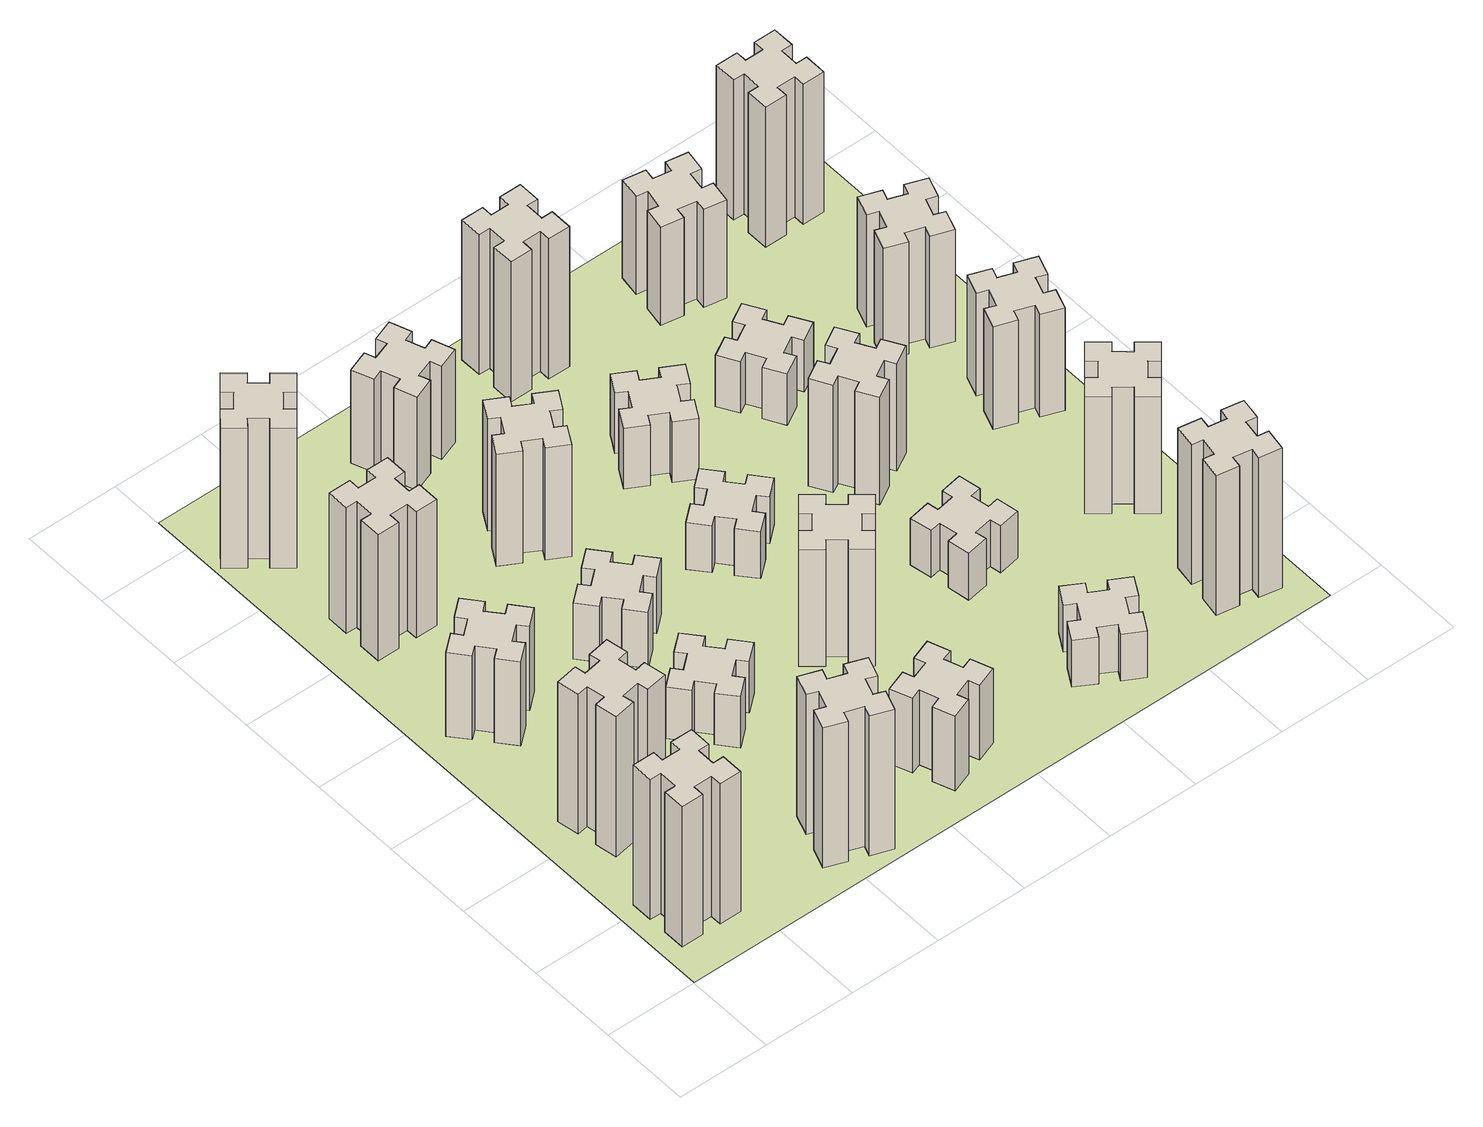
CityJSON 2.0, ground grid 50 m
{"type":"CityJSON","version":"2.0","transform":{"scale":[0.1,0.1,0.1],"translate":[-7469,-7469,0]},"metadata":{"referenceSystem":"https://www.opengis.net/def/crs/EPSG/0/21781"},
"CityObjects":{
"building1":{"type":"Building","attributes":{"class":"1000","function":"1000","usage":"1000","yearOfConstruction":2016,"roofType":"1000","measuredHeight":90,"storeysAboveGround":30,"storeysBelowGround":0},"geometry":[{"type":"Solid","lod":"1","boundaries":[[[[0,1,2,3,4,5,6,7,8,9,10,11,12,13,14,15,16,17,18,19]],[[17,16,20,21]],[[16,15,22,20]],[[15,14,23,22]],[[14,13,24,23]],[[13,12,25,24]],[[12,11,26,25]],[[11,10,27,26]],[[10,9,28,27]],[[9,8,29,28]],[[8,7,30,29]],[[7,6,31,30]],[[6,5,32,31]],[[5,4,33,32]],[[4,3,34,33]],[[3,2,35,34]],[[2,1,36,35]],[[1,0,37,36]],[[0,19,38,37]],[[19,18,39,38]],[[18,17,21,39]],[[24,25,26,27,28,29,30,31,32,33,34,35,36,37,38,39,21,20,22,23]]]]}]},
"building2":{"type":"Building","attributes":{"class":"1000","function":"1000","usage":"1000","yearOfConstruction":2016,"roofType":"1000","measuredHeight":90,"storeysAboveGround":30,"storeysBelowGround":0},"geometry":[{"type":"Solid","lod":"1","boundaries":[[[[40,41,42,43,44,45,46,47,48,49,50,51,52,53,54,55,56,57,58,59]],[[57,56,60,61]],[[56,55,62,60]],[[55,54,63,62]],[[54,53,64,63]],[[53,52,65,64]],[[52,51,66,65]],[[51,50,67,66]],[[50,49,68,67]],[[49,48,69,68]],[[48,47,70,69]],[[47,46,71,70]],[[46,45,72,71]],[[45,44,73,72]],[[44,43,74,73]],[[43,42,75,74]],[[42,41,76,75]],[[41,40,77,76]],[[40,59,78,77]],[[59,58,79,78]],[[58,57,61,79]],[[64,65,66,67,68,69,70,71,72,73,74,75,76,77,78,79,61,60,62,63]]]]}]},
"building3":{"type":"Building","attributes":{"class":"1000","function":"1000","usage":"1000","yearOfConstruction":2016,"roofType":"1000","measuredHeight":54,"storeysAboveGround":30,"storeysBelowGround":0},"geometry":[{"type":"Solid","lod":"1","boundaries":[[[[80,81,82,83,84,85,86,87,88,89,90,91,92,93,94,95,96,97,98,99]],[[97,96,100,101]],[[96,95,102,100]],[[95,94,103,102]],[[94,93,104,103]],[[93,92,105,104]],[[92,91,106,105]],[[91,90,107,106]],[[90,89,108,107]],[[89,88,109,108]],[[88,87,110,109]],[[87,86,111,110]],[[86,85,112,111]],[[85,84,113,112]],[[84,83,114,113]],[[83,82,115,114]],[[82,81,116,115]],[[81,80,117,116]],[[80,99,118,117]],[[99,98,119,118]],[[98,97,101,119]],[[104,105,106,107,108,109,110,111,112,113,114,115,116,117,118,119,101,100,102,103]]]]}]},
"building4":{"type":"Building","attributes":{"class":"1000","function":"1000","usage":"1000","yearOfConstruction":2016,"roofType":"1000","measuredHeight":81,"storeysAboveGround":30,"storeysBelowGround":0},"geometry":[{"type":"Solid","lod":"1","boundaries":[[[[120,121,122,123,124,125,126,127,128,129,130,131,132,133,134,135,136,137,138,139]],[[137,136,140,141]],[[136,135,142,140]],[[135,134,143,142]],[[134,133,144,143]],[[133,132,145,144]],[[132,131,146,145]],[[131,130,147,146]],[[130,129,148,147]],[[129,128,149,148]],[[128,127,150,149]],[[127,126,151,150]],[[126,125,152,151]],[[125,124,153,152]],[[124,123,154,153]],[[123,122,155,154]],[[122,121,156,155]],[[121,120,157,156]],[[120,139,158,157]],[[139,138,159,158]],[[138,137,141,159]],[[144,145,146,147,148,149,150,151,152,153,154,155,156,157,158,159,141,140,142,143]]]]}]},
"building5":{"type":"Building","attributes":{"class":"1000","function":"1000","usage":"1000","yearOfConstruction":2016,"roofType":"1000","measuredHeight":90,"storeysAboveGround":30,"storeysBelowGround":0},"geometry":[{"type":"Solid","lod":"1","boundaries":[[[[160,161,162,163,164,165,166,167,168,169,170,171,172,173,174,175,176,177,178,179]],[[177,176,180,181]],[[176,175,182,180]],[[175,174,183,182]],[[174,173,184,183]],[[173,172,185,184]],[[172,171,186,185]],[[171,170,187,186]],[[170,169,188,187]],[[169,168,189,188]],[[168,167,190,189]],[[167,166,191,190]],[[166,165,192,191]],[[165,164,193,192]],[[164,163,194,193]],[[163,162,195,194]],[[162,161,196,195]],[[161,160,197,196]],[[160,179,198,197]],[[179,178,199,198]],[[178,177,181,199]],[[184,185,186,187,188,189,190,191,192,193,194,195,196,197,198,199,181,180,182,183]]]]}]},
"building6":{"type":"Building","attributes":{"class":"1000","function":"1000","usage":"1000","yearOfConstruction":2016,"roofType":"1000","measuredHeight":90,"storeysAboveGround":30,"storeysBelowGround":0},"geometry":[{"type":"Solid","lod":"1","boundaries":[[[[200,201,202,203,204,205,206,207,208,209,210,211,212,213,214,215,216,217,218,219]],[[217,216,220,221]],[[216,215,222,220]],[[215,214,223,222]],[[214,213,224,223]],[[213,212,225,224]],[[212,211,226,225]],[[211,210,227,226]],[[210,209,228,227]],[[209,208,229,228]],[[208,207,230,229]],[[207,206,231,230]],[[206,205,232,231]],[[205,204,233,232]],[[204,203,234,233]],[[203,202,235,234]],[[202,201,236,235]],[[201,200,237,236]],[[200,219,238,237]],[[219,218,239,238]],[[218,217,221,239]],[[224,225,226,227,228,229,230,231,232,233,234,235,236,237,238,239,221,220,222,223]]]]}]},
"building7":{"type":"Building","attributes":{"class":"1000","function":"1000","usage":"1000","yearOfConstruction":2016,"roofType":"1000","measuredHeight":33,"storeysAboveGround":30,"storeysBelowGround":0},"geometry":[{"type":"Solid","lod":"1","boundaries":[[[[240,241,242,243,244,245,246,247,248,249,250,251,252,253,254,255,256,257,258,259]],[[257,256,260,261]],[[256,255,262,260]],[[255,254,263,262]],[[254,253,264,263]],[[253,252,265,264]],[[252,251,266,265]],[[251,250,267,266]],[[250,249,268,267]],[[249,248,269,268]],[[248,247,270,269]],[[247,246,271,270]],[[246,245,272,271]],[[245,244,273,272]],[[244,243,274,273]],[[243,242,275,274]],[[242,241,276,275]],[[241,240,277,276]],[[240,259,278,277]],[[259,258,279,278]],[[258,257,261,279]],[[264,265,266,267,268,269,270,271,272,273,274,275,276,277,278,279,261,260,262,263]]]]}]},
"building8":{"type":"Building","attributes":{"class":"1000","function":"1000","usage":"1000","yearOfConstruction":2016,"roofType":"1000","measuredHeight":36,"storeysAboveGround":30,"storeysBelowGround":0},"geometry":[{"type":"Solid","lod":"1","boundaries":[[[[280,281,282,283,284,285,286,287,288,289,290,291,292,293,294,295,296,297,298,299]],[[297,296,300,301]],[[296,295,302,300]],[[295,294,303,302]],[[294,293,304,303]],[[293,292,305,304]],[[292,291,306,305]],[[291,290,307,306]],[[290,289,308,307]],[[289,288,309,308]],[[288,287,310,309]],[[287,286,311,310]],[[286,285,312,311]],[[285,284,313,312]],[[284,283,314,313]],[[283,282,315,314]],[[282,281,316,315]],[[281,280,317,316]],[[280,299,318,317]],[[299,298,319,318]],[[298,297,301,319]],[[304,305,306,307,308,309,310,311,312,313,314,315,316,317,318,319,301,300,302,303]]]]}]},
"building9":{"type":"Building","attributes":{"class":"1000","function":"1000","usage":"1000","yearOfConstruction":2016,"roofType":"1000","measuredHeight":48,"storeysAboveGround":30,"storeysBelowGround":0},"geometry":[{"type":"Solid","lod":"1","boundaries":[[[[320,321,322,323,324,325,326,327,328,329,330,331,332,333,334,335,336,337,338,339]],[[337,336,340,341]],[[336,335,342,340]],[[335,334,343,342]],[[334,333,344,343]],[[333,332,345,344]],[[332,331,346,345]],[[331,330,347,346]],[[330,329,348,347]],[[329,328,349,348]],[[328,327,350,349]],[[327,326,351,350]],[[326,325,352,351]],[[325,324,353,352]],[[324,323,354,353]],[[323,322,355,354]],[[322,321,356,355]],[[321,320,357,356]],[[320,339,358,357]],[[339,338,359,358]],[[338,337,341,359]],[[344,345,346,347,348,349,350,351,352,353,354,355,356,357,358,359,341,340,342,343]]]]}]},
"building10":{"type":"Building","attributes":{"class":"1000","function":"1000","usage":"1000","yearOfConstruction":2016,"roofType":"1000","measuredHeight":72,"storeysAboveGround":30,"storeysBelowGround":0},"geometry":[{"type":"Solid","lod":"1","boundaries":[[[[360,361,362,363,364,365,366,367,368,369,370,371,372,373,374,375,376,377,378,379]],[[377,376,380,381]],[[376,375,382,380]],[[375,374,383,382]],[[374,373,384,383]],[[373,372,385,384]],[[372,371,386,385]],[[371,370,387,386]],[[370,369,388,387]],[[369,368,389,388]],[[368,367,390,389]],[[367,366,391,390]],[[366,365,392,391]],[[365,364,393,392]],[[364,363,394,393]],[[363,362,395,394]],[[362,361,396,395]],[[361,360,397,396]],[[360,379,398,397]],[[379,378,399,398]],[[378,377,381,399]],[[384,385,386,387,388,389,390,391,392,393,394,395,396,397,398,399,381,380,382,383]]]]}]},
"building11":{"type":"Building","attributes":{"class":"1000","function":"1000","usage":"1000","yearOfConstruction":2016,"roofType":"1000","measuredHeight":60,"storeysAboveGround":30,"storeysBelowGround":0},"geometry":[{"type":"Solid","lod":"1","boundaries":[[[[400,401,402,403,404,405,406,407,408,409,410,411,412,413,414,415,416,417,418,419]],[[417,416,420,421]],[[416,415,422,420]],[[415,414,423,422]],[[414,413,424,423]],[[413,412,425,424]],[[412,411,426,425]],[[411,410,427,426]],[[410,409,428,427]],[[409,408,429,428]],[[408,407,430,429]],[[407,406,431,430]],[[406,405,432,431]],[[405,404,433,432]],[[404,403,434,433]],[[403,402,435,434]],[[402,401,436,435]],[[401,400,437,436]],[[400,419,438,437]],[[419,418,439,438]],[[418,417,421,439]],[[424,425,426,427,428,429,430,431,432,433,434,435,436,437,438,439,421,420,422,423]]]]}]},
"building12":{"type":"Building","attributes":{"class":"1000","function":"1000","usage":"1000","yearOfConstruction":2016,"roofType":"1000","measuredHeight":75,"storeysAboveGround":30,"storeysBelowGround":0},"geometry":[{"type":"Solid","lod":"1","boundaries":[[[[440,441,442,443,444,445,446,447,448,449,450,451,452,453,454,455,456,457,458,459]],[[457,456,460,461]],[[456,455,462,460]],[[455,454,463,462]],[[454,453,464,463]],[[453,452,465,464]],[[452,451,466,465]],[[451,450,467,466]],[[450,449,468,467]],[[449,448,469,468]],[[448,447,470,469]],[[447,446,471,470]],[[446,445,472,471]],[[445,444,473,472]],[[444,443,474,473]],[[443,442,475,474]],[[442,441,476,475]],[[441,440,477,476]],[[440,459,478,477]],[[459,458,479,478]],[[458,457,461,479]],[[464,465,466,467,468,469,470,471,472,473,474,475,476,477,478,479,461,460,462,463]]]]}]},
"building13":{"type":"Building","attributes":{"class":"1000","function":"1000","usage":"1000","yearOfConstruction":2016,"roofType":"1000","measuredHeight":30,"storeysAboveGround":30,"storeysBelowGround":0},"geometry":[{"type":"Solid","lod":"1","boundaries":[[[[480,481,482,483,484,485,486,487,488,489,490,491,492,493,494,495,496,497,498,499]],[[497,496,500,501]],[[496,495,502,500]],[[495,494,503,502]],[[494,493,504,503]],[[493,492,505,504]],[[492,491,506,505]],[[491,490,507,506]],[[490,489,508,507]],[[489,488,509,508]],[[488,487,510,509]],[[487,486,511,510]],[[486,485,512,511]],[[485,484,513,512]],[[484,483,514,513]],[[483,482,515,514]],[[482,481,516,515]],[[481,480,517,516]],[[480,499,518,517]],[[499,498,519,518]],[[498,497,501,519]],[[504,505,506,507,508,509,510,511,512,513,514,515,516,517,518,519,501,500,502,503]]]]}]},
"building14":{"type":"Building","attributes":{"class":"1000","function":"1000","usage":"1000","yearOfConstruction":2016,"roofType":"1000","measuredHeight":39,"storeysAboveGround":30,"storeysBelowGround":0},"geometry":[{"type":"Solid","lod":"1","boundaries":[[[[520,521,522,523,524,525,526,527,528,529,530,531,532,533,534,535,536,537,538,539]],[[537,536,540,541]],[[536,535,542,540]],[[535,534,543,542]],[[534,533,544,543]],[[533,532,545,544]],[[532,531,546,545]],[[531,530,547,546]],[[530,529,548,547]],[[529,528,549,548]],[[528,527,550,549]],[[527,526,551,550]],[[526,525,552,551]],[[525,524,553,552]],[[524,523,554,553]],[[523,522,555,554]],[[522,521,556,555]],[[521,520,557,556]],[[520,539,558,557]],[[539,538,559,558]],[[538,537,541,559]],[[544,545,546,547,548,549,550,551,552,553,554,555,556,557,558,559,541,540,542,543]]]]}]},
"building15":{"type":"Building","attributes":{"class":"1000","function":"1000","usage":"1000","yearOfConstruction":2016,"roofType":"1000","measuredHeight":30,"storeysAboveGround":30,"storeysBelowGround":0},"geometry":[{"type":"Solid","lod":"1","boundaries":[[[[560,561,562,563,564,565,566,567,568,569,570,571,572,573,574,575,576,577,578,579]],[[577,576,580,581]],[[576,575,582,580]],[[575,574,583,582]],[[574,573,584,583]],[[573,572,585,584]],[[572,571,586,585]],[[571,570,587,586]],[[570,569,588,587]],[[569,568,589,588]],[[568,567,590,589]],[[567,566,591,590]],[[566,565,592,591]],[[565,564,593,592]],[[564,563,594,593]],[[563,562,595,594]],[[562,561,596,595]],[[561,560,597,596]],[[560,579,598,597]],[[579,578,599,598]],[[578,577,581,599]],[[584,585,586,587,588,589,590,591,592,593,594,595,596,597,598,599,581,580,582,583]]]]}]},
"building16":{"type":"Building","attributes":{"class":"1000","function":"1000","usage":"1000","yearOfConstruction":2016,"roofType":"1000","measuredHeight":90,"storeysAboveGround":30,"storeysBelowGround":0},"geometry":[{"type":"Solid","lod":"1","boundaries":[[[[600,601,602,603,604,605,606,607,608,609,610,611,612,613,614,615,616,617,618,619]],[[617,616,620,621]],[[616,615,622,620]],[[615,614,623,622]],[[614,613,624,623]],[[613,612,625,624]],[[612,611,626,625]],[[611,610,627,626]],[[610,609,628,627]],[[609,608,629,628]],[[608,607,630,629]],[[607,606,631,630]],[[606,605,632,631]],[[605,604,633,632]],[[604,603,634,633]],[[603,602,635,634]],[[602,601,636,635]],[[601,600,637,636]],[[600,619,638,637]],[[619,618,639,638]],[[618,617,621,639]],[[624,625,626,627,628,629,630,631,632,633,634,635,636,637,638,639,621,620,622,623]]]]}]},
"building17":{"type":"Building","attributes":{"class":"1000","function":"1000","usage":"1000","yearOfConstruction":2016,"roofType":"1000","measuredHeight":30,"storeysAboveGround":30,"storeysBelowGround":0},"geometry":[{"type":"Solid","lod":"1","boundaries":[[[[640,641,642,643,644,645,646,647,648,649,650,651,652,653,654,655,656,657,658,659]],[[657,656,660,661]],[[656,655,662,660]],[[655,654,663,662]],[[654,653,664,663]],[[653,652,665,664]],[[652,651,666,665]],[[651,650,667,666]],[[650,649,668,667]],[[649,648,669,668]],[[648,647,670,669]],[[647,646,671,670]],[[646,645,672,671]],[[645,644,673,672]],[[644,643,674,673]],[[643,642,675,674]],[[642,641,676,675]],[[641,640,677,676]],[[640,659,678,677]],[[659,658,679,678]],[[658,657,661,679]],[[664,665,666,667,668,669,670,671,672,673,674,675,676,677,678,679,661,660,662,663]]]]}]},
"building18":{"type":"Building","attributes":{"class":"1000","function":"1000","usage":"1000","yearOfConstruction":2016,"roofType":"1000","measuredHeight":69,"storeysAboveGround":30,"storeysBelowGround":0},"geometry":[{"type":"Solid","lod":"1","boundaries":[[[[680,681,682,683,684,685,686,687,688,689,690,691,692,693,694,695,696,697,698,699]],[[697,696,700,701]],[[696,695,702,700]],[[695,694,703,702]],[[694,693,704,703]],[[693,692,705,704]],[[692,691,706,705]],[[691,690,707,706]],[[690,689,708,707]],[[689,688,709,708]],[[688,687,710,709]],[[687,686,711,710]],[[686,685,712,711]],[[685,684,713,712]],[[684,683,714,713]],[[683,682,715,714]],[[682,681,716,715]],[[681,680,717,716]],[[680,699,718,717]],[[699,698,719,718]],[[698,697,701,719]],[[704,705,706,707,708,709,710,711,712,713,714,715,716,717,718,719,701,700,702,703]]]]}]},
"building19":{"type":"Building","attributes":{"class":"1000","function":"1000","usage":"1000","yearOfConstruction":2016,"roofType":"1000","measuredHeight":33,"storeysAboveGround":30,"storeysBelowGround":0},"geometry":[{"type":"Solid","lod":"1","boundaries":[[[[720,721,722,723,724,725,726,727,728,729,730,731,732,733,734,735,736,737,738,739]],[[737,736,740,741]],[[736,735,742,740]],[[735,734,743,742]],[[734,733,744,743]],[[733,732,745,744]],[[732,731,746,745]],[[731,730,747,746]],[[730,729,748,747]],[[729,728,749,748]],[[728,727,750,749]],[[727,726,751,750]],[[726,725,752,751]],[[725,724,753,752]],[[724,723,754,753]],[[723,722,755,754]],[[722,721,756,755]],[[721,720,757,756]],[[720,739,758,757]],[[739,738,759,758]],[[738,737,741,759]],[[744,745,746,747,748,749,750,751,752,753,754,755,756,757,758,759,741,740,742,743]]]]}]},
"building20":{"type":"Building","attributes":{"class":"1000","function":"1000","usage":"1000","yearOfConstruction":2016,"roofType":"1000","measuredHeight":90,"storeysAboveGround":30,"storeysBelowGround":0},"geometry":[{"type":"Solid","lod":"1","boundaries":[[[[760,761,762,763,764,765,766,767,768,769,770,771,772,773,774,775,776,777,778,779]],[[777,776,780,781]],[[776,775,782,780]],[[775,774,783,782]],[[774,773,784,783]],[[773,772,785,784]],[[772,771,786,785]],[[771,770,787,786]],[[770,769,788,787]],[[769,768,789,788]],[[768,767,790,789]],[[767,766,791,790]],[[766,765,792,791]],[[765,764,793,792]],[[764,763,794,793]],[[763,762,795,794]],[[762,761,796,795]],[[761,760,797,796]],[[760,779,798,797]],[[779,778,799,798]],[[778,777,781,799]],[[784,785,786,787,788,789,790,791,792,793,794,795,796,797,798,799,781,780,782,783]]]]}]},
"building21":{"type":"Building","attributes":{"class":"1000","function":"1000","usage":"1000","yearOfConstruction":2016,"roofType":"1000","measuredHeight":63,"storeysAboveGround":30,"storeysBelowGround":0},"geometry":[{"type":"Solid","lod":"1","boundaries":[[[[800,801,802,803,804,805,806,807,808,809,810,811,812,813,814,815,816,817,818,819]],[[817,816,820,821]],[[816,815,822,820]],[[815,814,823,822]],[[814,813,824,823]],[[813,812,825,824]],[[812,811,826,825]],[[811,810,827,826]],[[810,809,828,827]],[[809,808,829,828]],[[808,807,830,829]],[[807,806,831,830]],[[806,805,832,831]],[[805,804,833,832]],[[804,803,834,833]],[[803,802,835,834]],[[802,801,836,835]],[[801,800,837,836]],[[800,819,838,837]],[[819,818,839,838]],[[818,817,821,839]],[[824,825,826,827,828,829,830,831,832,833,834,835,836,837,838,839,821,820,822,823]]]]}]},
"building22":{"type":"Building","attributes":{"class":"1000","function":"1000","usage":"1000","yearOfConstruction":2016,"roofType":"1000","measuredHeight":75,"storeysAboveGround":30,"storeysBelowGround":0},"geometry":[{"type":"Solid","lod":"1","boundaries":[[[[840,841,842,843,844,845,846,847,848,849,850,851,852,853,854,855,856,857,858,859]],[[857,856,860,861]],[[856,855,862,860]],[[855,854,863,862]],[[854,853,864,863]],[[853,852,865,864]],[[852,851,866,865]],[[851,850,867,866]],[[850,849,868,867]],[[849,848,869,868]],[[848,847,870,869]],[[847,846,871,870]],[[846,845,872,871]],[[845,844,873,872]],[[844,843,874,873]],[[843,842,875,874]],[[842,841,876,875]],[[841,840,877,876]],[[840,859,878,877]],[[859,858,879,878]],[[858,857,861,879]],[[864,865,866,867,868,869,870,871,872,873,874,875,876,877,878,879,861,860,862,863]]]]}]},
"building23":{"type":"Building","attributes":{"class":"1000","function":"1000","usage":"1000","yearOfConstruction":2016,"roofType":"1000","measuredHeight":66,"storeysAboveGround":30,"storeysBelowGround":0},"geometry":[{"type":"Solid","lod":"1","boundaries":[[[[880,881,882,883,884,885,886,887,888,889,890,891,892,893,894,895,896,897,898,899]],[[897,896,900,901]],[[896,895,902,900]],[[895,894,903,902]],[[894,893,904,903]],[[893,892,905,904]],[[892,891,906,905]],[[891,890,907,906]],[[890,889,908,907]],[[889,888,909,908]],[[888,887,910,909]],[[887,886,911,910]],[[886,885,912,911]],[[885,884,913,912]],[[884,883,914,913]],[[883,882,915,914]],[[882,881,916,915]],[[881,880,917,916]],[[880,899,918,917]],[[899,898,919,918]],[[898,897,901,919]],[[904,905,906,907,908,909,910,911,912,913,914,915,916,917,918,919,901,900,902,903]]]]}]},
"building24":{"type":"Building","attributes":{"class":"1000","function":"1000","usage":"1000","yearOfConstruction":2016,"roofType":"1000","measuredHeight":72,"storeysAboveGround":30,"storeysBelowGround":0},"geometry":[{"type":"Solid","lod":"1","boundaries":[[[[920,921,922,923,924,925,926,927,928,929,930,931,932,933,934,935,936,937,938,939]],[[937,936,940,941]],[[936,935,942,940]],[[935,934,943,942]],[[934,933,944,943]],[[933,932,945,944]],[[932,931,946,945]],[[931,930,947,946]],[[930,929,948,947]],[[929,928,949,948]],[[928,927,950,949]],[[927,926,951,950]],[[926,925,952,951]],[[925,924,953,952]],[[924,923,954,953]],[[923,922,955,954]],[[922,921,956,955]],[[921,920,957,956]],[[920,939,958,957]],[[939,938,959,958]],[[938,937,941,959]],[[944,945,946,947,948,949,950,951,952,953,954,955,956,957,958,959,941,940,942,943]]]]}]},
"building25":{"type":"Building","attributes":{"class":"1000","function":"1000","usage":"1000","yearOfConstruction":2016,"roofType":"1000","measuredHeight":90,"storeysAboveGround":30,"storeysBelowGround":0},"geometry":[{"type":"Solid","lod":"1","boundaries":[[[[960,961,962,963,964,965,966,967,968,969,970,971,972,973,974,975,976,977,978,979]],[[977,976,980,981]],[[976,975,982,980]],[[975,974,983,982]],[[974,973,984,983]],[[973,972,985,984]],[[972,971,986,985]],[[971,970,987,986]],[[970,969,988,987]],[[969,968,989,988]],[[968,967,990,989]],[[967,966,991,990]],[[966,965,992,991]],[[965,964,993,992]],[[964,963,994,993]],[[963,962,995,994]],[[962,961,996,995]],[[961,960,997,996]],[[960,979,998,997]],[[979,978,999,998]],[[978,977,981,999]],[[984,985,986,987,988,989,990,991,992,993,994,995,996,997,998,999,981,980,982,983]]]]}]},
"landuse1":{"type":"LandUse","attributes":{"name":"plot1","function":"1010"},"geometry":[{"type":"MultiSurface","lod":"1","boundaries":[[[1000,1001,1002,1003]]]}]}
},
"vertices":[
[165,425,0],[165,325,0],[105,325,0],[105,205,0],[225,205,0],[225,265,0],[325,265,0],[325,205,0],[445,205,0],[445,325,0],[385,325,0],[385,425,0],[445,425,0],[445,545,0],[325,545,0],[325,485,0],[225,485,0],[225,545,0],[105,545,0],[105,425,0],[225,485,900],[225,545,900],[325,485,900],[325,545,900],[445,545,900],[445,425,900],[385,425,900],[385,325,900],[445,325,900],[445,205,900],[325,205,900],[325,265,900],[225,265,900],[225,205,900],[105,205,900],[105,325,900],[165,325,900],[165,425,900],[105,425,900],[105,545,900],
[492,985,0],[475,1084,0],[534,1094,0],[513,1212,0],[395,1191,0],[405,1132,0],[307,1115,0],[297,1174,0],[178,1153,0],[199,1035,0],[258,1045,0],[276,947,0],[217,937,0],[237,818,0],[356,839,0],[345,898,0],[444,916,0],[454,857,0],[572,877,0],[551,996,0],[444,916,900],[454,857,900],[345,898,900],[356,839,900],[237,818,900],[217,937,900],[276,947,900],[258,1045,900],[199,1035,900],[178,1153,900],[297,1174,900],[307,1115,900],[405,1132,900],[395,1191,900],[513,1212,900],[534,1094,900],[475,1084,900],[492,985,900],[551,996,900],[572,877,900],
[492,1888,0],[427,1964,0],[473,2003,0],[396,2095,0],[304,2018,0],[343,1972,0],[266,1907,0],[228,1953,0],[136,1876,0],[213,1784,0],[259,1823,0],[323,1746,0],[277,1708,0],[354,1616,0],[446,1693,0],[408,1739,0],[484,1803,0],[523,1757,0],[615,1834,0],[538,1926,0],[484,1803,540],[523,1757,540],[408,1739,540],[446,1693,540],[354,1616,540],[277,1708,540],[323,1746,540],[259,1823,540],[213,1784,540],[136,1876,540],[228,1953,540],[266,1907,540],[343,1972,540],[304,2018,540],[396,2095,540],[473,2003,540],[427,1964,540],[492,1888,540],[538,1926,540],[615,1834,540],
[485,2545,0],[485,2645,0],[545,2645,0],[545,2765,0],[425,2765,0],[425,2705,0],[325,2705,0],[325,2765,0],[205,2765,0],[205,2645,0],[265,2645,0],[265,2545,0],[205,2545,0],[205,2425,0],[325,2425,0],[325,2485,0],[425,2485,0],[425,2425,0],[545,2425,0],[545,2545,0],[425,2485,810],[425,2425,810],[325,2485,810],[325,2425,810],[205,2425,810],[205,2545,810],[265,2545,810],[265,2645,810],[205,2645,810],[205,2765,810],[325,2765,810],[325,2705,810],[425,2705,810],[425,2765,810],[545,2765,810],[545,2645,810],[485,2645,810],[485,2545,810],[545,2545,810],[545,2425,810],
[1029,360,0],[995,266,0],[939,287,0],[897,174,0],[1010,133,0],[1031,189,0],[1125,155,0],[1104,99,0],[1217,57,0],[1258,170,0],[1202,191,0],[1236,285,0],[1292,264,0],[1333,377,0],[1220,418,0],[1200,362,0],[1106,396,0],[1127,452,0],[1014,493,0],[973,380,0],[1106,396,900],[1127,452,900],[1200,362,900],[1220,418,900],[1333,377,900],[1292,264,900],[1236,285,900],[1202,191,900],[1258,170,900],[1217,57,900],[1104,99,900],[1125,155,900],[1031,189,900],[1010,133,900],[897,174,900],[939,287,900],[995,266,900],[1029,360,900],[973,380,900],[1014,493,900],
[384,3387,0],[308,3452,0],[346,3498,0],[254,3575,0],[177,3483,0],[223,3444,0],[159,3368,0],[113,3406,0],[36,3314,0],[128,3237,0],[166,3283,0],[243,3219,0],[204,3173,0],[296,3096,0],[373,3188,0],[327,3226,0],[392,3303,0],[438,3264,0],[515,3356,0],[423,3433,0],[392,3303,900],[438,3264,900],[327,3226,900],[373,3188,900],[296,3096,900],[204,3173,900],[243,3219,900],[166,3283,900],[128,3237,900],[36,3314,900],[113,3406,900],[159,3368,900],[223,3444,900],[177,3483,900],[254,3575,900],[346,3498,900],[308,3452,900],[384,3387,900],[423,3433,900],[515,3356,900],
[1083,1332,0],[1006,1267,0],[968,1313,0],[876,1236,0],[953,1144,0],[999,1183,0],[1063,1106,0],[1017,1068,0],[1094,976,0],[1186,1053,0],[1148,1099,0],[1224,1163,0],[1263,1117,0],[1355,1194,0],[1278,1286,0],[1232,1248,0],[1167,1324,0],[1213,1363,0],[1136,1455,0],[1044,1378,0],[1167,1324,330],[1213,1363,330],[1232,1248,330],[1278,1286,330],[1355,1194,330],[1263,1117,330],[1224,1163,330],[1148,1099,330],[1186,1053,330],[1094,976,330],[1017,1068,330],[1063,1106,330],[999,1183,330],[953,1144,330],[876,1236,330],[968,1313,330],[1006,1267,330],[1083,1332,330],[1044,1378,330],[1136,1455,330],
[1083,1972,0],[1006,1907,0],[968,1953,0],[876,1876,0],[953,1784,0],[999,1823,0],[1063,1746,0],[1017,1708,0],[1094,1616,0],[1186,1693,0],[1148,1739,0],[1224,1803,0],[1263,1757,0],[1355,1834,0],[1278,1926,0],[1232,1888,0],[1167,1964,0],[1213,2003,0],[1136,2095,0],[1044,2018,0],[1167,1964,360],[1213,2003,360],[1232,1888,360],[1278,1926,360],[1355,1834,360],[1263,1757,360],[1224,1803,360],[1148,1739,360],[1186,1693,360],[1094,1616,360],[1017,1708,360],[1063,1746,360],[999,1823,360],[953,1784,360],[876,1876,360],[968,1953,360],[1006,1907,360],[1083,1972,360],[1044,2018,360],[1136,2095,360],
[1765,496,0],[1671,462,0],[1650,518,0],[1537,477,0],[1579,364,0],[1635,385,0],[1669,291,0],[1613,270,0],[1654,157,0],[1767,199,0],[1746,255,0],[1840,289,0],[1860,233,0],[1973,274,0],[1932,387,0],[1876,366,0],[1842,460,0],[1898,480,0],[1857,593,0],[1744,552,0],[1842,460,480],[1898,480,480],[1876,366,480],[1932,387,480],[1973,274,480],[1860,233,480],[1840,289,480],[1746,255,480],[1767,199,480],[1654,157,480],[1613,270,480],[1669,291,480],[1635,385,480],[1579,364,480],[1537,477,480],[1650,518,480],[1671,462,480],[1765,496,480],[1744,552,480],[1857,593,480],
[1314,2666,0],[1227,2716,0],[1257,2768,0],[1153,2828,0],[1093,2724,0],[1145,2694,0],[1095,2607,0],[1043,2637,0],[983,2533,0],[1087,2473,0],[1117,2525,0],[1204,2475,0],[1174,2423,0],[1278,2363,0],[1338,2467,0],[1286,2497,0],[1336,2584,0],[1388,2554,0],[1448,2658,0],[1344,2718,0],[1336,2584,720],[1388,2554,720],[1286,2497,720],[1338,2467,720],[1278,2363,720],[1174,2423,720],[1204,2475,720],[1117,2525,720],[1087,2473,720],[983,2533,720],[1043,2637,720],[1095,2607,720],[1145,2694,720],[1093,2724,720],[1153,2828,720],[1257,2768,720],[1227,2716,720],[1314,2666,720],[1344,2718,720],[1448,2658,720],
[1125,3456,0],[1031,3422,0],[1010,3478,0],[897,3437,0],[939,3324,0],[995,3345,0],[1029,3251,0],[973,3230,0],[1014,3117,0],[1127,3159,0],[1106,3215,0],[1200,3249,0],[1220,3193,0],[1333,3234,0],[1292,3347,0],[1236,3326,0],[1202,3420,0],[1258,3440,0],[1217,3553,0],[1104,3512,0],[1202,3420,600],[1258,3440,600],[1236,3326,600],[1292,3347,600],[1333,3234,600],[1220,3193,600],[1200,3249,600],[1106,3215,600],[1127,3159,600],[1014,3117,600],[973,3230,600],[1029,3251,600],[995,3345,600],[939,3324,600],[897,3437,600],[1010,3478,600],[1031,3422,600],[1125,3456,600],[1104,3512,600],[1217,3553,600],
[1803,1324,0],[1739,1248,0],[1693,1286,0],[1616,1194,0],[1708,1117,0],[1746,1163,0],[1823,1099,0],[1784,1053,0],[1876,976,0],[1953,1068,0],[1907,1106,0],[1972,1183,0],[2018,1144,0],[2095,1236,0],[2003,1313,0],[1964,1267,0],[1888,1332,0],[1926,1378,0],[1834,1455,0],[1757,1363,0],[1888,1332,750],[1926,1378,750],[1964,1267,750],[2003,1313,750],[2095,1236,750],[2018,1144,750],[1972,1183,750],[1907,1106,750],[1953,1068,750],[1876,976,750],[1784,1053,750],[1823,1099,750],[1746,1163,750],[1708,1117,750],[1616,1194,750],[1693,1286,750],[1739,1248,750],[1803,1324,750],[1757,1363,750],[1834,1455,750],
[1972,1988,0],[1907,2064,0],[1953,2103,0],[1876,2195,0],[1784,2118,0],[1823,2072,0],[1746,2007,0],[1708,2053,0],[1616,1976,0],[1693,1884,0],[1739,1923,0],[1803,1846,0],[1757,1808,0],[1834,1716,0],[1926,1793,0],[1888,1839,0],[1964,1903,0],[2003,1857,0],[2095,1934,0],[2018,2026,0],[1964,1903,300],[2003,1857,300],[1888,1839,300],[1926,1793,300],[1834,1716,300],[1757,1808,300],[1803,1846,300],[1739,1923,300],[1693,1884,300],[1616,1976,300],[1708,2053,300],[1746,2007,300],[1823,2072,300],[1784,2118,300],[1876,2195,300],[1953,2103,300],[1907,2064,300],[1972,1988,300],[2018,2026,300],[2095,1934,300],
[2026,2497,0],[2076,2584,0],[2128,2554,0],[2188,2658,0],[2084,2718,0],[2054,2666,0],[1967,2716,0],[1997,2768,0],[1893,2828,0],[1833,2724,0],[1885,2694,0],[1835,2607,0],[1783,2637,0],[1723,2533,0],[1827,2473,0],[1857,2525,0],[1944,2475,0],[1914,2423,0],[2018,2363,0],[2078,2467,0],[1944,2475,390],[1914,2423,390],[1857,2525,390],[1827,2473,390],[1723,2533,390],[1783,2637,390],[1835,2607,390],[1885,2694,390],[1833,2724,390],[1893,2828,390],[1997,2768,390],[1967,2716,390],[2054,2666,390],[2084,2718,390],[2188,2658,390],[2128,2554,390],[2076,2584,390],[2026,2497,390],[2078,2467,390],[2018,2363,390],
[2766,277,0],[2816,364,0],[2868,334,0],[2928,438,0],[2824,498,0],[2794,446,0],[2707,496,0],[2737,548,0],[2633,608,0],[2573,504,0],[2625,474,0],[2575,387,0],[2523,417,0],[2463,313,0],[2567,253,0],[2597,305,0],[2684,255,0],[2654,203,0],[2758,143,0],[2818,247,0],[2684,255,300],[2654,203,300],[2597,305,300],[2567,253,300],[2463,313,300],[2523,417,300],[2575,387,300],[2625,474,300],[2573,504,300],[2633,608,300],[2737,548,300],[2707,496,300],[2794,446,300],[2824,498,300],[2928,438,300],[2868,334,300],[2816,364,300],[2766,277,300],[2818,247,300],[2758,143,300],
[1965,3385,0],[1965,3485,0],[2025,3485,0],[2025,3605,0],[1905,3605,0],[1905,3545,0],[1805,3545,0],[1805,3605,0],[1685,3605,0],[1685,3485,0],[1745,3485,0],[1745,3385,0],[1685,3385,0],[1685,3265,0],[1805,3265,0],[1805,3325,0],[1905,3325,0],[1905,3265,0],[2025,3265,0],[2025,3385,0],[1905,3325,900],[1905,3265,900],[1805,3325,900],[1805,3265,900],[1685,3265,900],[1685,3385,900],[1745,3385,900],[1745,3485,900],[1685,3485,900],[1685,3605,900],[1805,3605,900],[1805,3545,900],[1905,3545,900],[1905,3605,900],[2025,3605,900],[2025,3485,900],[1965,3485,900],[1965,3385,900],[2025,3385,900],[2025,3265,900],
[2478,1245,0],[2496,1147,0],[2437,1137,0],[2457,1018,0],[2576,1039,0],[2565,1098,0],[2664,1116,0],[2674,1057,0],[2792,1077,0],[2771,1196,0],[2712,1185,0],[2695,1284,0],[2754,1294,0],[2733,1412,0],[2615,1391,0],[2625,1332,0],[2527,1315,0],[2517,1374,0],[2398,1353,0],[2419,1235,0],[2527,1315,300],[2517,1374,300],[2625,1332,300],[2615,1391,300],[2733,1412,300],[2754,1294,300],[2695,1284,300],[2712,1185,300],[2771,1196,300],[2792,1077,300],[2674,1057,300],[2664,1116,300],[2565,1098,300],[2576,1039,300],[2457,1018,300],[2437,1137,300],[2496,1147,300],[2478,1245,300],[2419,1235,300],[2398,1353,300],
[2716,1967,0],[2666,2054,0],[2718,2084,0],[2658,2188,0],[2554,2128,0],[2584,2076,0],[2497,2026,0],[2467,2078,0],[2363,2018,0],[2423,1914,0],[2475,1944,0],[2525,1857,0],[2473,1827,0],[2533,1723,0],[2637,1783,0],[2607,1835,0],[2694,1885,0],[2724,1833,0],[2828,1893,0],[2768,1997,0],[2694,1885,690],[2724,1833,690],[2607,1835,690],[2637,1783,690],[2533,1723,690],[2473,1827,690],[2525,1857,690],[2475,1944,690],[2423,1914,690],[2363,2018,690],[2467,2078,690],[2497,2026,690],[2584,2076,690],[2554,2128,690],[2658,2188,690],[2718,2084,690],[2666,2054,690],[2716,1967,690],[2768,1997,690],[2828,1893,690],
[2475,2584,0],[2525,2497,0],[2473,2467,0],[2533,2363,0],[2637,2423,0],[2607,2475,0],[2694,2525,0],[2724,2473,0],[2828,2533,0],[2768,2637,0],[2716,2607,0],[2666,2694,0],[2718,2724,0],[2658,2828,0],[2554,2768,0],[2584,2716,0],[2497,2666,0],[2467,2718,0],[2363,2658,0],[2423,2554,0],[2497,2666,330],[2467,2718,330],[2584,2716,330],[2554,2768,330],[2658,2828,330],[2718,2724,330],[2666,2694,330],[2716,2607,330],[2768,2637,330],[2828,2533,330],[2724,2473,330],[2694,2525,330],[2607,2475,330],[2637,2423,330],[2533,2363,330],[2473,2467,330],[2525,2497,330],[2475,2584,330],[2423,2554,330],[2363,2658,330],
[3504,475,0],[3405,492,0],[3416,551,0],[3297,572,0],[3277,454,0],[3336,444,0],[3318,345,0],[3259,356,0],[3238,237,0],[3357,217,0],[3367,276,0],[3465,258,0],[3455,199,0],[3573,178,0],[3594,297,0],[3535,307,0],[3552,405,0],[3611,395,0],[3632,513,0],[3514,534,0],[3552,405,900],[3611,395,900],[3535,307,900],[3594,297,900],[3573,178,900],[3455,199,900],[3465,258,900],[3367,276,900],[3357,217,900],[3238,237,900],[3259,356,900],[3318,345,900],[3336,444,900],[3277,454,900],[3297,572,900],[3416,551,900],[3405,492,900],[3504,475,900],[3514,534,900],[3632,513,900],
[2596,3404,0],[2578,3305,0],[2519,3316,0],[2498,3197,0],[2617,3177,0],[2627,3236,0],[2725,3218,0],[2715,3159,0],[2833,3138,0],[2854,3257,0],[2795,3267,0],[2812,3365,0],[2871,3355,0],[2892,3473,0],[2774,3494,0],[2764,3435,0],[2665,3452,0],[2676,3511,0],[2557,3532,0],[2537,3414,0],[2665,3452,630],[2676,3511,630],[2764,3435,630],[2774,3494,630],[2892,3473,630],[2871,3355,630],[2812,3365,630],[2795,3267,630],[2854,3257,630],[2833,3138,630],[2715,3159,630],[2725,3218,630],[2627,3236,630],[2617,3177,630],[2498,3197,630],[2519,3316,630],[2578,3305,630],[2596,3404,630],[2537,3414,630],[2557,3532,630],
[3487,1006,0],[3552,1083,0],[3598,1044,0],[3675,1136,0],[3583,1213,0],[3544,1167,0],[3468,1232,0],[3506,1278,0],[3414,1355,0],[3337,1263,0],[3383,1224,0],[3319,1148,0],[3273,1186,0],[3196,1094,0],[3288,1017,0],[3326,1063,0],[3403,999,0],[3364,953,0],[3456,876,0],[3533,968,0],[3403,999,750],[3364,953,750],[3326,1063,750],[3288,1017,750],[3196,1094,750],[3273,1186,750],[3319,1148,750],[3383,1224,750],[3337,1263,750],[3414,1355,750],[3506,1278,750],[3468,1232,750],[3544,1167,750],[3583,1213,750],[3675,1136,750],[3598,1044,750],[3552,1083,750],[3487,1006,750],[3533,968,750],[3456,876,750],
[3520,1942,0],[3426,1976,0],[3447,2032,0],[3334,2073,0],[3293,1960,0],[3349,1940,0],[3315,1846,0],[3259,1867,0],[3217,1754,0],[3330,1713,0],[3351,1769,0],[3445,1735,0],[3424,1679,0],[3537,1637,0],[3578,1750,0],[3522,1771,0],[3556,1865,0],[3612,1844,0],[3653,1957,0],[3540,1998,0],[3556,1865,660],[3612,1844,660],[3522,1771,660],[3578,1750,660],[3537,1637,660],[3424,1679,660],[3445,1735,660],[3351,1769,660],[3330,1713,660],[3217,1754,660],[3259,1867,660],[3315,1846,660],[3349,1940,660],[3293,1960,660],[3334,2073,660],[3447,2032,660],[3426,1976,660],[3520,1942,660],[3540,1998,660],[3653,1957,660],
[3420,2582,0],[3326,2616,0],[3347,2672,0],[3234,2713,0],[3193,2600,0],[3249,2580,0],[3215,2486,0],[3159,2507,0],[3117,2394,0],[3230,2353,0],[3251,2409,0],[3345,2375,0],[3324,2319,0],[3437,2277,0],[3478,2390,0],[3422,2411,0],[3456,2505,0],[3512,2484,0],[3553,2597,0],[3440,2638,0],[3456,2505,720],[3512,2484,720],[3422,2411,720],[3478,2390,720],[3437,2277,720],[3324,2319,720],[3345,2375,720],[3251,2409,720],[3230,2353,720],[3117,2394,720],[3159,2507,720],[3215,2486,720],[3249,2580,720],[3193,2600,720],[3234,2713,720],[3347,2672,720],[3326,2616,720],[3420,2582,720],[3440,2638,720],[3553,2597,720],
[3285,3325,0],[3385,3325,0],[3385,3265,0],[3505,3265,0],[3505,3385,0],[3445,3385,0],[3445,3485,0],[3505,3485,0],[3505,3605,0],[3385,3605,0],[3385,3545,0],[3285,3545,0],[3285,3605,0],[3165,3605,0],[3165,3485,0],[3225,3485,0],[3225,3385,0],[3165,3385,0],[3165,3265,0],[3285,3265,0],[3225,3385,900],[3165,3385,900],[3225,3485,900],[3165,3485,900],[3165,3605,900],[3285,3605,900],[3285,3545,900],[3385,3545,900],[3385,3605,900],[3505,3605,900],[3505,3485,900],[3445,3485,900],[3445,3385,900],[3505,3385,900],[3505,3265,900],[3385,3265,900],[3385,3325,900],[3285,3325,900],[3285,3265,900],[3165,3265,900],
[5,3705,0],[3705,3705,0],[3705,5,0],[5,5,0]
]}
